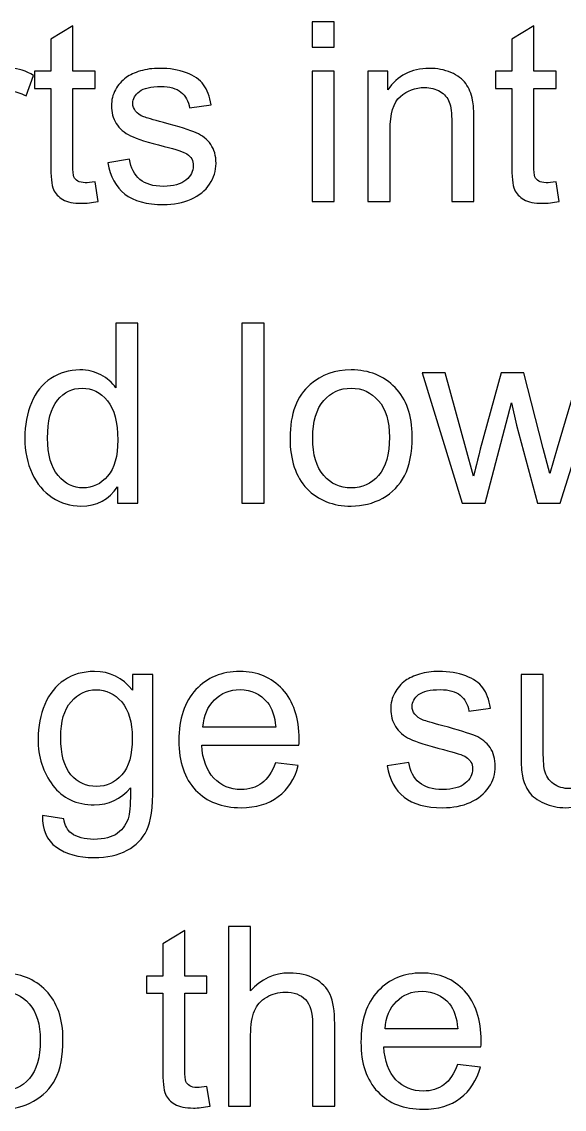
# Model space of a CAD drawing. Header units: centimetres. Extents: x -233 to -82, y 123 to 153.
# Drawn here: x -166.412 to -165.65, y 144.899 to 146.425 of the extents above; entities that cross this region are included whole.
import ezdxf

# ---------------------------------------------------------------- set-up
doc = ezdxf.new("R2010")
doc.units = ezdxf.units.CM
doc.header["$MEASUREMENT"] = 0
doc.layers.add('layer 1', color=7, linetype='Continuous')

msp = doc.modelspace()

# ---------------------------------------------------------------- linework, layer by layer
at = {"layer": 'layer 1'}
for points, knots in [([(-166.3089, 146.20031), (-166.3089, 146.20031), (-166.3045, 146.17291), (-166.3045, 146.17291), (-166.3045, 146.17291), (-166.3132, 146.17111), (-166.321, 146.17021), (-166.3279, 146.17021), (-166.3279, 146.17021), (-166.3392, 146.17021), (-166.3479, 146.17201), (-166.3541, 146.17561), (-166.3541, 146.17561), (-166.3603, 146.17911), (-166.3647, 146.18381), (-166.3672, 146.18961), (-166.3672, 146.18961), (-166.3697, 146.19541), (-166.371, 146.20761), (-166.371, 146.22621), (-166.371, 146.22621), (-166.371, 146.22621), (-166.371, 146.33141), (-166.371, 146.33141), (-166.371, 146.33141), (-166.371, 146.33141), (-166.3937, 146.33141), (-166.3937, 146.33141), (-166.3937, 146.33141), (-166.3937, 146.33141), (-166.3937, 146.35551), (-166.3937, 146.35551), (-166.3937, 146.35551), (-166.3937, 146.35551), (-166.371, 146.35551), (-166.371, 146.35551), (-166.371, 146.35551), (-166.371, 146.35551), (-166.371, 146.40081), (-166.371, 146.40081), (-166.371, 146.40081), (-166.371, 146.40081), (-166.3401, 146.41941), (-166.3401, 146.41941), (-166.3401, 146.41941), (-166.3401, 146.41941), (-166.3401, 146.35551), (-166.3401, 146.35551), (-166.3401, 146.35551), (-166.3401, 146.35551), (-166.3089, 146.35551), (-166.3089, 146.35551), (-166.3089, 146.35551), (-166.3089, 146.35551), (-166.3089, 146.33141), (-166.3089, 146.33141), (-166.3089, 146.33141), (-166.3089, 146.33141), (-166.3401, 146.33141), (-166.3401, 146.33141), (-166.3401, 146.33141), (-166.3401, 146.33141), (-166.3401, 146.22441), (-166.3401, 146.22441), (-166.3401, 146.22441), (-166.3401, 146.21561), (-166.3396, 146.20991), (-166.3385, 146.20741), (-166.3385, 146.20741), (-166.3374, 146.20491), (-166.3356, 146.20291), (-166.3331, 146.20141), (-166.3331, 146.20141), (-166.3306, 146.19991), (-166.3271, 146.19911), (-166.3226, 146.19911), (-166.3226, 146.19911), (-166.3191, 146.19911), (-166.3146, 146.19951), (-166.3089, 146.20031)], [0, 0, 0, 0, 0.047619, 0.047619, 0.047619, 0.047619, 0.0952381, 0.0952381, 0.0952381, 0.0952381, 0.1428571, 0.1428571, 0.1428571, 0.1428571, 0.1904762, 0.1904762, 0.1904762, 0.1904762, 0.2380952, 0.2380952, 0.2380952, 0.2380952, 0.2857143, 0.2857143, 0.2857143, 0.2857143, 0.3333333, 0.3333333, 0.3333333, 0.3333333, 0.3809524, 0.3809524, 0.3809524, 0.3809524, 0.4285714, 0.4285714, 0.4285714, 0.4285714, 0.4761905, 0.4761905, 0.4761905, 0.4761905, 0.5238095, 0.5238095, 0.5238095, 0.5238095, 0.5714286, 0.5714286, 0.5714286, 0.5714286, 0.6190476, 0.6190476, 0.6190476, 0.6190476, 0.6666667, 0.6666667, 0.6666667, 0.6666667, 0.7142857, 0.7142857, 0.7142857, 0.7142857, 0.7619048, 0.7619048, 0.7619048, 0.7619048, 0.8095238, 0.8095238, 0.8095238, 0.8095238, 0.8571429, 0.8571429, 0.8571429, 0.8571429, 0.9047619, 0.9047619, 0.9047619, 0.9047619, 1, 1, 1, 1]), ([(-166.0041, 146.38951), (-166.0041, 146.38951), (-166.0041, 146.42511), (-166.0041, 146.42511), (-166.0041, 146.42511), (-166.0041, 146.42511), (-165.9731, 146.42511), (-165.9731, 146.42511), (-165.9731, 146.42511), (-165.9731, 146.42511), (-165.9731, 146.38951), (-165.9731, 146.38951), (-165.9731, 146.38951), (-165.9731, 146.38951), (-166.0041, 146.38951), (-166.0041, 146.38951)], [0, 0, 0, 0, 0.2, 0.2, 0.2, 0.2, 0.4, 0.4, 0.4, 0.4, 0.6, 0.6, 0.6, 0.6, 1, 1, 1, 1]), ([(-165.6619, 146.20031), (-165.6619, 146.20031), (-165.6575, 146.17291), (-165.6575, 146.17291), (-165.6575, 146.17291), (-165.6662, 146.17111), (-165.674, 146.17021), (-165.6809, 146.17021), (-165.6809, 146.17021), (-165.6922, 146.17021), (-165.7009, 146.17201), (-165.7071, 146.17561), (-165.7071, 146.17561), (-165.7133, 146.17911), (-165.7177, 146.18381), (-165.7202, 146.18961), (-165.7202, 146.18961), (-165.7227, 146.19541), (-165.724, 146.20761), (-165.724, 146.22621), (-165.724, 146.22621), (-165.724, 146.22621), (-165.724, 146.33141), (-165.724, 146.33141), (-165.724, 146.33141), (-165.724, 146.33141), (-165.7467, 146.33141), (-165.7467, 146.33141), (-165.7467, 146.33141), (-165.7467, 146.33141), (-165.7467, 146.35551), (-165.7467, 146.35551), (-165.7467, 146.35551), (-165.7467, 146.35551), (-165.724, 146.35551), (-165.724, 146.35551), (-165.724, 146.35551), (-165.724, 146.35551), (-165.724, 146.40081), (-165.724, 146.40081), (-165.724, 146.40081), (-165.724, 146.40081), (-165.6931, 146.41941), (-165.6931, 146.41941), (-165.6931, 146.41941), (-165.6931, 146.41941), (-165.6931, 146.35551), (-165.6931, 146.35551), (-165.6931, 146.35551), (-165.6931, 146.35551), (-165.6619, 146.35551), (-165.6619, 146.35551), (-165.6619, 146.35551), (-165.6619, 146.35551), (-165.6619, 146.33141), (-165.6619, 146.33141), (-165.6619, 146.33141), (-165.6619, 146.33141), (-165.6931, 146.33141), (-165.6931, 146.33141), (-165.6931, 146.33141), (-165.6931, 146.33141), (-165.6931, 146.22441), (-165.6931, 146.22441), (-165.6931, 146.22441), (-165.6931, 146.21561), (-165.6926, 146.20991), (-165.6915, 146.20741), (-165.6915, 146.20741), (-165.6904, 146.20491), (-165.6886, 146.20291), (-165.6861, 146.20141), (-165.6861, 146.20141), (-165.6836, 146.19991), (-165.6801, 146.19911), (-165.6756, 146.19911), (-165.6756, 146.19911), (-165.6721, 146.19911), (-165.6676, 146.19951), (-165.6619, 146.20031)], [0, 0, 0, 0, 0.047619, 0.047619, 0.047619, 0.047619, 0.0952381, 0.0952381, 0.0952381, 0.0952381, 0.1428571, 0.1428571, 0.1428571, 0.1428571, 0.1904762, 0.1904762, 0.1904762, 0.1904762, 0.2380952, 0.2380952, 0.2380952, 0.2380952, 0.2857143, 0.2857143, 0.2857143, 0.2857143, 0.3333333, 0.3333333, 0.3333333, 0.3333333, 0.3809524, 0.3809524, 0.3809524, 0.3809524, 0.4285714, 0.4285714, 0.4285714, 0.4285714, 0.4761905, 0.4761905, 0.4761905, 0.4761905, 0.5238095, 0.5238095, 0.5238095, 0.5238095, 0.5714286, 0.5714286, 0.5714286, 0.5714286, 0.6190476, 0.6190476, 0.6190476, 0.6190476, 0.6666667, 0.6666667, 0.6666667, 0.6666667, 0.7142857, 0.7142857, 0.7142857, 0.7142857, 0.7619048, 0.7619048, 0.7619048, 0.7619048, 0.8095238, 0.8095238, 0.8095238, 0.8095238, 0.8571429, 0.8571429, 0.8571429, 0.8571429, 0.9047619, 0.9047619, 0.9047619, 0.9047619, 1, 1, 1, 1]), ([(-166.4945, 146.17261), (-166.4945, 146.17261), (-166.4945, 146.35551), (-166.4945, 146.35551), (-166.4945, 146.35551), (-166.4945, 146.35551), (-166.4666, 146.35551), (-166.4666, 146.35551), (-166.4666, 146.35551), (-166.4666, 146.35551), (-166.4666, 146.32781), (-166.4666, 146.32781), (-166.4666, 146.32781), (-166.4595, 146.34081), (-166.4529, 146.34941), (-166.4468, 146.35351), (-166.4468, 146.35351), (-166.4408, 146.35761), (-166.4342, 146.35971), (-166.427, 146.35971), (-166.427, 146.35971), (-166.4165, 146.35971), (-166.4059, 146.35641), (-166.3951, 146.34971), (-166.3951, 146.34971), (-166.3951, 146.34971), (-166.4058, 146.32091), (-166.4058, 146.32091), (-166.4058, 146.32091), (-166.4133, 146.32541), (-166.4209, 146.32761), (-166.4285, 146.32761), (-166.4285, 146.32761), (-166.4353, 146.32761), (-166.4414, 146.32561), (-166.4468, 146.32151), (-166.4468, 146.32151), (-166.4522, 146.31741), (-166.456, 146.31181), (-166.4583, 146.30451), (-166.4583, 146.30451), (-166.4618, 146.29351), (-166.4635, 146.28151), (-166.4635, 146.26841), (-166.4635, 146.26841), (-166.4635, 146.26841), (-166.4635, 146.17261), (-166.4635, 146.17261), (-166.4635, 146.17261), (-166.4635, 146.17261), (-166.4945, 146.17261), (-166.4945, 146.17261)], [0, 0, 0, 0, 0.0714286, 0.0714286, 0.0714286, 0.0714286, 0.1428571, 0.1428571, 0.1428571, 0.1428571, 0.2142857, 0.2142857, 0.2142857, 0.2142857, 0.2857143, 0.2857143, 0.2857143, 0.2857143, 0.3571429, 0.3571429, 0.3571429, 0.3571429, 0.4285714, 0.4285714, 0.4285714, 0.4285714, 0.5, 0.5, 0.5, 0.5, 0.5714286, 0.5714286, 0.5714286, 0.5714286, 0.6428571, 0.6428571, 0.6428571, 0.6428571, 0.7142857, 0.7142857, 0.7142857, 0.7142857, 0.7857143, 0.7857143, 0.7857143, 0.7857143, 0.8571429, 0.8571429, 0.8571429, 0.8571429, 1, 1, 1, 1]), ([(-166.291, 146.22721), (-166.291, 146.22721), (-166.2604, 146.23201), (-166.2604, 146.23201), (-166.2604, 146.23201), (-166.2587, 146.21971), (-166.2539, 146.21031), (-166.246, 146.20381), (-166.246, 146.20381), (-166.2381, 146.19731), (-166.2271, 146.19401), (-166.213, 146.19401), (-166.213, 146.19401), (-166.1988, 146.19401), (-166.1882, 146.19691), (-166.1813, 146.20271), (-166.1813, 146.20271), (-166.1744, 146.20851), (-166.171, 146.21531), (-166.171, 146.22311), (-166.171, 146.22311), (-166.171, 146.23011), (-166.174, 146.23561), (-166.1801, 146.23961), (-166.1801, 146.23961), (-166.1844, 146.24231), (-166.1949, 146.24581), (-166.2118, 146.25011), (-166.2118, 146.25011), (-166.2345, 146.25581), (-166.2503, 146.26081), (-166.2591, 146.26501), (-166.2591, 146.26501), (-166.2679, 146.26921), (-166.2746, 146.27501), (-166.2791, 146.28241), (-166.2791, 146.28241), (-166.2836, 146.28981), (-166.2859, 146.29801), (-166.2859, 146.30701), (-166.2859, 146.30701), (-166.2859, 146.31511), (-166.284, 146.32271), (-166.2803, 146.32961), (-166.2803, 146.32961), (-166.2766, 146.33651), (-166.2715, 146.34231), (-166.265, 146.34691), (-166.265, 146.34691), (-166.2602, 146.35051), (-166.2536, 146.35351), (-166.2453, 146.35601), (-166.2453, 146.35601), (-166.237, 146.35851), (-166.228, 146.35971), (-166.2185, 146.35971), (-166.2185, 146.35971), (-166.2042, 146.35971), (-166.1916, 146.35761), (-166.1807, 146.35351), (-166.1807, 146.35351), (-166.1698, 146.34941), (-166.1618, 146.34381), (-166.1566, 146.33671), (-166.1566, 146.33671), (-166.1515, 146.32961), (-166.1479, 146.32021), (-166.146, 146.30831), (-166.146, 146.30831), (-166.146, 146.30831), (-166.1763, 146.30421), (-166.1763, 146.30421), (-166.1763, 146.30421), (-166.1777, 146.31361), (-166.1817, 146.32101), (-166.1883, 146.32631), (-166.1883, 146.32631), (-166.1949, 146.33161), (-166.2042, 146.33421), (-166.2163, 146.33421), (-166.2163, 146.33421), (-166.2305, 146.33421), (-166.2406, 146.33191), (-166.2467, 146.32721), (-166.2467, 146.32721), (-166.2528, 146.32251), (-166.2559, 146.31691), (-166.2559, 146.31061), (-166.2559, 146.31061), (-166.2559, 146.30651), (-166.2546, 146.30291), (-166.2521, 146.29971), (-166.2521, 146.29971), (-166.2496, 146.29641), (-166.2456, 146.29361), (-166.2402, 146.29151), (-166.2402, 146.29151), (-166.2371, 146.29031), (-166.228, 146.28761), (-166.2128, 146.28351), (-166.2128, 146.28351), (-166.1909, 146.27761), (-166.1756, 146.27291), (-166.1669, 146.26921), (-166.1669, 146.26921), (-166.1582, 146.26551), (-166.1514, 146.26001), (-166.1465, 146.25291), (-166.1465, 146.25291), (-166.1416, 146.24581), (-166.1391, 146.23691), (-166.1391, 146.22631), (-166.1391, 146.22631), (-166.1391, 146.21601), (-166.1421, 146.20631), (-166.1481, 146.19721), (-166.1481, 146.19721), (-166.1542, 146.18811), (-166.1629, 146.18101), (-166.1742, 146.17601), (-166.1742, 146.17601), (-166.1856, 146.17101), (-166.1985, 146.16851), (-166.2128, 146.16851), (-166.2128, 146.16851), (-166.2366, 146.16851), (-166.2547, 146.17341), (-166.2672, 146.18331), (-166.2672, 146.18331), (-166.2797, 146.19321), (-166.2876, 146.20781), (-166.291, 146.22721)], [0, 0, 0, 0, 0.0294118, 0.0294118, 0.0294118, 0.0294118, 0.0588235, 0.0588235, 0.0588235, 0.0588235, 0.0882353, 0.0882353, 0.0882353, 0.0882353, 0.1176471, 0.1176471, 0.1176471, 0.1176471, 0.1470588, 0.1470588, 0.1470588, 0.1470588, 0.1764706, 0.1764706, 0.1764706, 0.1764706, 0.2058824, 0.2058824, 0.2058824, 0.2058824, 0.2352941, 0.2352941, 0.2352941, 0.2352941, 0.2647059, 0.2647059, 0.2647059, 0.2647059, 0.2941176, 0.2941176, 0.2941176, 0.2941176, 0.3235294, 0.3235294, 0.3235294, 0.3235294, 0.3529412, 0.3529412, 0.3529412, 0.3529412, 0.3823529, 0.3823529, 0.3823529, 0.3823529, 0.4117647, 0.4117647, 0.4117647, 0.4117647, 0.4411765, 0.4411765, 0.4411765, 0.4411765, 0.4705882, 0.4705882, 0.4705882, 0.4705882, 0.5, 0.5, 0.5, 0.5, 0.5294118, 0.5294118, 0.5294118, 0.5294118, 0.5588235, 0.5588235, 0.5588235, 0.5588235, 0.5882353, 0.5882353, 0.5882353, 0.5882353, 0.6176471, 0.6176471, 0.6176471, 0.6176471, 0.6470588, 0.6470588, 0.6470588, 0.6470588, 0.6764706, 0.6764706, 0.6764706, 0.6764706, 0.7058824, 0.7058824, 0.7058824, 0.7058824, 0.7352941, 0.7352941, 0.7352941, 0.7352941, 0.7647059, 0.7647059, 0.7647059, 0.7647059, 0.7941176, 0.7941176, 0.7941176, 0.7941176, 0.8235294, 0.8235294, 0.8235294, 0.8235294, 0.8529412, 0.8529412, 0.8529412, 0.8529412, 0.8823529, 0.8823529, 0.8823529, 0.8823529, 0.9117647, 0.9117647, 0.9117647, 0.9117647, 0.9411765, 0.9411765, 0.9411765, 0.9411765, 1, 1, 1, 1]), ([(-166.0041, 146.17261), (-166.0041, 146.17261), (-166.0041, 146.35551), (-166.0041, 146.35551), (-166.0041, 146.35551), (-166.0041, 146.35551), (-165.9731, 146.35551), (-165.9731, 146.35551), (-165.9731, 146.35551), (-165.9731, 146.35551), (-165.9731, 146.17261), (-165.9731, 146.17261), (-165.9731, 146.17261), (-165.9731, 146.17261), (-166.0041, 146.17261), (-166.0041, 146.17261)], [0, 0, 0, 0, 0.2, 0.2, 0.2, 0.2, 0.4, 0.4, 0.4, 0.4, 0.6, 0.6, 0.6, 0.6, 1, 1, 1, 1]), ([(-165.9258, 146.17261), (-165.9258, 146.17261), (-165.9258, 146.35551), (-165.9258, 146.35551), (-165.9258, 146.35551), (-165.9258, 146.35551), (-165.8979, 146.35551), (-165.8979, 146.35551), (-165.8979, 146.35551), (-165.8979, 146.35551), (-165.8979, 146.32951), (-165.8979, 146.32951), (-165.8979, 146.32951), (-165.8845, 146.34961), (-165.8651, 146.35971), (-165.8397, 146.35971), (-165.8397, 146.35971), (-165.8287, 146.35971), (-165.8186, 146.35771), (-165.8093, 146.35381), (-165.8093, 146.35381), (-165.8, 146.34981), (-165.7931, 146.34461), (-165.7885, 146.33821), (-165.7885, 146.33821), (-165.784, 146.33171), (-165.7808, 146.32411), (-165.7789, 146.31521), (-165.7789, 146.31521), (-165.7778, 146.30951), (-165.7772, 146.29941), (-165.7772, 146.28511), (-165.7772, 146.28511), (-165.7772, 146.28511), (-165.7772, 146.17261), (-165.7772, 146.17261), (-165.7772, 146.17261), (-165.7772, 146.17261), (-165.8082, 146.17261), (-165.8082, 146.17261), (-165.8082, 146.17261), (-165.8082, 146.17261), (-165.8082, 146.28391), (-165.8082, 146.28391), (-165.8082, 146.28391), (-165.8082, 146.29651), (-165.8094, 146.30591), (-165.8118, 146.31221), (-165.8118, 146.31221), (-165.8142, 146.31851), (-165.8185, 146.32351), (-165.8246, 146.32721), (-165.8246, 146.32721), (-165.8308, 146.33091), (-165.838, 146.33281), (-165.8463, 146.33281), (-165.8463, 146.33281), (-165.8595, 146.33281), (-165.8709, 146.32861), (-165.8804, 146.32021), (-165.8804, 146.32021), (-165.89, 146.31181), (-165.8948, 146.29591), (-165.8948, 146.27251), (-165.8948, 146.27251), (-165.8948, 146.27251), (-165.8948, 146.17261), (-165.8948, 146.17261), (-165.8948, 146.17261), (-165.8948, 146.17261), (-165.9258, 146.17261), (-165.9258, 146.17261)], [0, 0, 0, 0, 0.0526316, 0.0526316, 0.0526316, 0.0526316, 0.1052632, 0.1052632, 0.1052632, 0.1052632, 0.1578947, 0.1578947, 0.1578947, 0.1578947, 0.2105263, 0.2105263, 0.2105263, 0.2105263, 0.2631579, 0.2631579, 0.2631579, 0.2631579, 0.3157895, 0.3157895, 0.3157895, 0.3157895, 0.3684211, 0.3684211, 0.3684211, 0.3684211, 0.4210526, 0.4210526, 0.4210526, 0.4210526, 0.4736842, 0.4736842, 0.4736842, 0.4736842, 0.5263158, 0.5263158, 0.5263158, 0.5263158, 0.5789474, 0.5789474, 0.5789474, 0.5789474, 0.6315789, 0.6315789, 0.6315789, 0.6315789, 0.6842105, 0.6842105, 0.6842105, 0.6842105, 0.7368421, 0.7368421, 0.7368421, 0.7368421, 0.7894737, 0.7894737, 0.7894737, 0.7894737, 0.8421053, 0.8421053, 0.8421053, 0.8421053, 0.8947368, 0.8947368, 0.8947368, 0.8947368, 1, 1, 1, 1]), ([(-166.2776, 145.74928), (-166.2776, 145.74928), (-166.2776, 145.77238), (-166.2776, 145.77238), (-166.2776, 145.77238), (-166.2892, 145.75428), (-166.3062, 145.74518), (-166.3287, 145.74518), (-166.3287, 145.74518), (-166.3433, 145.74518), (-166.3567, 145.74918), (-166.3689, 145.75728), (-166.3689, 145.75728), (-166.3812, 145.76528), (-166.3906, 145.77648), (-166.3973, 145.79088), (-166.3973, 145.79088), (-166.404, 145.80528), (-166.4074, 145.82188), (-166.4074, 145.84058), (-166.4074, 145.84058), (-166.4074, 145.85888), (-166.4044, 145.87538), (-166.3983, 145.89028), (-166.3983, 145.89028), (-166.3922, 145.90518), (-166.3831, 145.91658), (-166.3709, 145.92448), (-166.3709, 145.92448), (-166.3588, 145.93238), (-166.3452, 145.93638), (-166.3301, 145.93638), (-166.3301, 145.93638), (-166.3191, 145.93638), (-166.3093, 145.93408), (-166.3006, 145.92938), (-166.3006, 145.92938), (-166.292, 145.92468), (-166.285, 145.91868), (-166.2796, 145.91118), (-166.2796, 145.91118), (-166.2796, 145.91118), (-166.2796, 146.00178), (-166.2796, 146.00178), (-166.2796, 146.00178), (-166.2796, 146.00178), (-166.2488, 146.00178), (-166.2488, 146.00178), (-166.2488, 146.00178), (-166.2488, 146.00178), (-166.2488, 145.74928), (-166.2488, 145.74928), (-166.2488, 145.74928), (-166.2488, 145.74928), (-166.2776, 145.74928), (-166.2776, 145.74928)], [0, 0, 0, 0, 0.0666667, 0.0666667, 0.0666667, 0.0666667, 0.1333333, 0.1333333, 0.1333333, 0.1333333, 0.2, 0.2, 0.2, 0.2, 0.2666667, 0.2666667, 0.2666667, 0.2666667, 0.3333333, 0.3333333, 0.3333333, 0.3333333, 0.4, 0.4, 0.4, 0.4, 0.4666667, 0.4666667, 0.4666667, 0.4666667, 0.5333333, 0.5333333, 0.5333333, 0.5333333, 0.6, 0.6, 0.6, 0.6, 0.6666667, 0.6666667, 0.6666667, 0.6666667, 0.7333333, 0.7333333, 0.7333333, 0.7333333, 0.8, 0.8, 0.8, 0.8, 0.8666667, 0.8666667, 0.8666667, 0.8666667, 1, 1, 1, 1]), ([(-166.1027, 145.74928), (-166.1027, 145.74928), (-166.1027, 146.00178), (-166.1027, 146.00178), (-166.1027, 146.00178), (-166.1027, 146.00178), (-166.0717, 146.00178), (-166.0717, 146.00178), (-166.0717, 146.00178), (-166.0717, 146.00178), (-166.0717, 145.74928), (-166.0717, 145.74928), (-166.0717, 145.74928), (-166.0717, 145.74928), (-166.1027, 145.74928), (-166.1027, 145.74928)], [0, 0, 0, 0, 0.2, 0.2, 0.2, 0.2, 0.4, 0.4, 0.4, 0.4, 0.6, 0.6, 0.6, 0.6, 1, 1, 1, 1]), ([(-166.0352, 145.84078), (-166.0352, 145.87468), (-166.0258, 145.89968), (-166.0069, 145.91598), (-166.0069, 145.91598), (-165.9912, 145.92958), (-165.972, 145.93638), (-165.9494, 145.93638), (-165.9494, 145.93638), (-165.9243, 145.93638), (-165.9037, 145.92818), (-165.8877, 145.91168), (-165.8877, 145.91168), (-165.8718, 145.89518), (-165.8638, 145.87238), (-165.8638, 145.84338), (-165.8638, 145.84338), (-165.8638, 145.81978), (-165.8673, 145.80128), (-165.8744, 145.78778), (-165.8744, 145.78778), (-165.8815, 145.77428), (-165.8917, 145.76388), (-165.9052, 145.75638), (-165.9052, 145.75638), (-165.9187, 145.74888), (-165.9335, 145.74518), (-165.9494, 145.74518), (-165.9494, 145.74518), (-165.975, 145.74518), (-165.9957, 145.75338), (-166.0115, 145.76978), (-166.0115, 145.76978), (-166.0273, 145.78618), (-166.0352, 145.80988), (-166.0352, 145.84078)], [0, 0, 0, 0, 0.1, 0.1, 0.1, 0.1, 0.2, 0.2, 0.2, 0.2, 0.3, 0.3, 0.3, 0.3, 0.4, 0.4, 0.4, 0.4, 0.5, 0.5, 0.5, 0.5, 0.6, 0.6, 0.6, 0.6, 0.7, 0.7, 0.7, 0.7, 0.8, 0.8, 0.8, 0.8, 1, 1, 1, 1]), ([(-165.7937, 145.74928), (-165.7937, 145.74928), (-165.8497, 145.93218), (-165.8497, 145.93218), (-165.8497, 145.93218), (-165.8497, 145.93218), (-165.8176, 145.93218), (-165.8176, 145.93218), (-165.8176, 145.93218), (-165.8176, 145.93218), (-165.7885, 145.82658), (-165.7885, 145.82658), (-165.7885, 145.82658), (-165.7885, 145.82658), (-165.7777, 145.78738), (-165.7777, 145.78738), (-165.7777, 145.78738), (-165.7772, 145.78928), (-165.7741, 145.80188), (-165.7682, 145.82508), (-165.7682, 145.82508), (-165.7682, 145.82508), (-165.7391, 145.93218), (-165.7391, 145.93218), (-165.7391, 145.93218), (-165.7391, 145.93218), (-165.7072, 145.93218), (-165.7072, 145.93218), (-165.7072, 145.93218), (-165.7072, 145.93218), (-165.6798, 145.82608), (-165.6798, 145.82608), (-165.6798, 145.82608), (-165.6798, 145.82608), (-165.6707, 145.79118), (-165.6707, 145.79118), (-165.6707, 145.79118), (-165.6707, 145.79118), (-165.6602, 145.82648), (-165.6602, 145.82648), (-165.6602, 145.82648), (-165.6602, 145.82648), (-165.6288, 145.93218), (-165.6288, 145.93218), (-165.6288, 145.93218), (-165.6288, 145.93218), (-165.5987, 145.93218), (-165.5987, 145.93218), (-165.5987, 145.93218), (-165.5987, 145.93218), (-165.6559, 145.74928), (-165.6559, 145.74928), (-165.6559, 145.74928), (-165.6559, 145.74928), (-165.6881, 145.74928), (-165.6881, 145.74928), (-165.6881, 145.74928), (-165.6881, 145.74928), (-165.7172, 145.85888), (-165.7172, 145.85888), (-165.7172, 145.85888), (-165.7172, 145.85888), (-165.7243, 145.88998), (-165.7243, 145.88998), (-165.7243, 145.88998), (-165.7243, 145.88998), (-165.7613, 145.74928), (-165.7613, 145.74928), (-165.7613, 145.74928), (-165.7613, 145.74928), (-165.7937, 145.74928), (-165.7937, 145.74928)], [0, 0, 0, 0, 0.0526316, 0.0526316, 0.0526316, 0.0526316, 0.1052632, 0.1052632, 0.1052632, 0.1052632, 0.1578947, 0.1578947, 0.1578947, 0.1578947, 0.2105263, 0.2105263, 0.2105263, 0.2105263, 0.2631579, 0.2631579, 0.2631579, 0.2631579, 0.3157895, 0.3157895, 0.3157895, 0.3157895, 0.3684211, 0.3684211, 0.3684211, 0.3684211, 0.4210526, 0.4210526, 0.4210526, 0.4210526, 0.4736842, 0.4736842, 0.4736842, 0.4736842, 0.5263158, 0.5263158, 0.5263158, 0.5263158, 0.5789474, 0.5789474, 0.5789474, 0.5789474, 0.6315789, 0.6315789, 0.6315789, 0.6315789, 0.6842105, 0.6842105, 0.6842105, 0.6842105, 0.7368421, 0.7368421, 0.7368421, 0.7368421, 0.7894737, 0.7894737, 0.7894737, 0.7894737, 0.8421053, 0.8421053, 0.8421053, 0.8421053, 0.8947368, 0.8947368, 0.8947368, 0.8947368, 1, 1, 1, 1]), ([(-166.3756, 145.84058), (-166.3756, 145.81718), (-166.3706, 145.79968), (-166.3607, 145.78808), (-166.3607, 145.78808), (-166.3508, 145.77648), (-166.3392, 145.77068), (-166.3258, 145.77068), (-166.3258, 145.77068), (-166.3123, 145.77068), (-166.3007, 145.77618), (-166.2912, 145.78728), (-166.2912, 145.78728), (-166.2817, 145.79838), (-166.277, 145.81528), (-166.277, 145.83798), (-166.277, 145.83798), (-166.277, 145.86308), (-166.2818, 145.88148), (-166.2915, 145.89318), (-166.2915, 145.89318), (-166.3012, 145.90488), (-166.3131, 145.91068), (-166.3272, 145.91068), (-166.3272, 145.91068), (-166.3409, 145.91068), (-166.3524, 145.90508), (-166.3617, 145.89378), (-166.3617, 145.89378), (-166.371, 145.88248), (-166.3756, 145.86478), (-166.3756, 145.84058)], [0, 0, 0, 0, 0.1111111, 0.1111111, 0.1111111, 0.1111111, 0.2222222, 0.2222222, 0.2222222, 0.2222222, 0.3333333, 0.3333333, 0.3333333, 0.3333333, 0.4444444, 0.4444444, 0.4444444, 0.4444444, 0.5555556, 0.5555556, 0.5555556, 0.5555556, 0.6666667, 0.6666667, 0.6666667, 0.6666667, 0.7777778, 0.7777778, 0.7777778, 0.7777778, 1, 1, 1, 1]), ([(-166.0033, 145.84078), (-166.0033, 145.81728), (-165.9982, 145.79978), (-165.988, 145.78818), (-165.988, 145.78818), (-165.9778, 145.77648), (-165.9649, 145.77068), (-165.9494, 145.77068), (-165.9494, 145.77068), (-165.934, 145.77068), (-165.9212, 145.77658), (-165.911, 145.78828), (-165.911, 145.78828), (-165.9008, 145.79998), (-165.8957, 145.81778), (-165.8957, 145.84178), (-165.8957, 145.84178), (-165.8957, 145.86438), (-165.9008, 145.88148), (-165.9111, 145.89318), (-165.9111, 145.89318), (-165.9214, 145.90488), (-165.9341, 145.91068), (-165.9494, 145.91068), (-165.9494, 145.91068), (-165.9649, 145.91068), (-165.9778, 145.90488), (-165.988, 145.89328), (-165.988, 145.89328), (-165.9982, 145.88168), (-166.0033, 145.86418), (-166.0033, 145.84078)], [0, 0, 0, 0, 0.1111111, 0.1111111, 0.1111111, 0.1111111, 0.2222222, 0.2222222, 0.2222222, 0.2222222, 0.3333333, 0.3333333, 0.3333333, 0.3333333, 0.4444444, 0.4444444, 0.4444444, 0.4444444, 0.5555556, 0.5555556, 0.5555556, 0.5555556, 0.6666667, 0.6666667, 0.6666667, 0.6666667, 0.7777778, 0.7777778, 0.7777778, 0.7777778, 1, 1, 1, 1]), ([(-166.3827, 145.31075), (-166.3827, 145.31075), (-166.3526, 145.30635), (-166.3526, 145.30635), (-166.3526, 145.30635), (-166.3513, 145.29705), (-166.3478, 145.29025), (-166.3421, 145.28595), (-166.3421, 145.28595), (-166.3344, 145.28025), (-166.3239, 145.27735), (-166.3106, 145.27735), (-166.3106, 145.27735), (-166.2962, 145.27735), (-166.2851, 145.28025), (-166.2773, 145.28595), (-166.2773, 145.28595), (-166.2695, 145.29165), (-166.2642, 145.29975), (-166.2615, 145.31015), (-166.2615, 145.31015), (-166.2599, 145.31645), (-166.2591, 145.32965), (-166.2592, 145.34985), (-166.2592, 145.34985), (-166.2727, 145.33395), (-166.2896, 145.32595), (-166.3099, 145.32595), (-166.3099, 145.32595), (-166.335, 145.32595), (-166.3545, 145.33505), (-166.3682, 145.35315), (-166.3682, 145.35315), (-166.382, 145.37125), (-166.3889, 145.39305), (-166.3889, 145.41845), (-166.3889, 145.41845), (-166.3889, 145.43595), (-166.3857, 145.45205), (-166.3794, 145.46685), (-166.3794, 145.46685), (-166.3731, 145.48155), (-166.364, 145.49295), (-166.352, 145.50105), (-166.352, 145.50105), (-166.34, 145.50905), (-166.3259, 145.51305), (-166.3097, 145.51305), (-166.3097, 145.51305), (-166.2881, 145.51305), (-166.2703, 145.50435), (-166.2563, 145.48685), (-166.2563, 145.48685), (-166.2563, 145.48685), (-166.2563, 145.50885), (-166.2563, 145.50885), (-166.2563, 145.50885), (-166.2563, 145.50885), (-166.2277, 145.50885), (-166.2277, 145.50885), (-166.2277, 145.50885), (-166.2277, 145.50885), (-166.2277, 145.35075), (-166.2277, 145.35075), (-166.2277, 145.35075), (-166.2277, 145.32225), (-166.2306, 145.30205), (-166.2364, 145.29015), (-166.2364, 145.29015), (-166.2422, 145.27825), (-166.2514, 145.26895), (-166.2639, 145.26205), (-166.2639, 145.26205), (-166.2765, 145.25515), (-166.292, 145.25175), (-166.3104, 145.25175), (-166.3104, 145.25175), (-166.3322, 145.25175), (-166.3498, 145.25665), (-166.3632, 145.26645), (-166.3632, 145.26645), (-166.3767, 145.27625), (-166.3832, 145.29105), (-166.3827, 145.31075)], [0, 0, 0, 0, 0.0454545, 0.0454545, 0.0454545, 0.0454545, 0.0909091, 0.0909091, 0.0909091, 0.0909091, 0.1363636, 0.1363636, 0.1363636, 0.1363636, 0.1818182, 0.1818182, 0.1818182, 0.1818182, 0.2272727, 0.2272727, 0.2272727, 0.2272727, 0.2727273, 0.2727273, 0.2727273, 0.2727273, 0.3181818, 0.3181818, 0.3181818, 0.3181818, 0.3636364, 0.3636364, 0.3636364, 0.3636364, 0.4090909, 0.4090909, 0.4090909, 0.4090909, 0.4545455, 0.4545455, 0.4545455, 0.4545455, 0.5, 0.5, 0.5, 0.5, 0.5454545, 0.5454545, 0.5454545, 0.5454545, 0.5909091, 0.5909091, 0.5909091, 0.5909091, 0.6363636, 0.6363636, 0.6363636, 0.6363636, 0.6818182, 0.6818182, 0.6818182, 0.6818182, 0.7272727, 0.7272727, 0.7272727, 0.7272727, 0.7727273, 0.7727273, 0.7727273, 0.7727273, 0.8181818, 0.8181818, 0.8181818, 0.8181818, 0.8636364, 0.8636364, 0.8636364, 0.8636364, 0.9090909, 0.9090909, 0.9090909, 0.9090909, 1, 1, 1, 1]), ([(-166.0556, 145.38485), (-166.0556, 145.38485), (-166.0236, 145.38085), (-166.0236, 145.38085), (-166.0236, 145.38085), (-166.0287, 145.36215), (-166.038, 145.34765), (-166.0517, 145.33735), (-166.0517, 145.33735), (-166.0654, 145.32705), (-166.0828, 145.32185), (-166.104, 145.32185), (-166.104, 145.32185), (-166.1308, 145.32185), (-166.152, 145.33005), (-166.1677, 145.34655), (-166.1677, 145.34655), (-166.1834, 145.36305), (-166.1912, 145.38615), (-166.1912, 145.41585), (-166.1912, 145.41585), (-166.1912, 145.44665), (-166.1833, 145.47055), (-166.1674, 145.48755), (-166.1674, 145.48755), (-166.1515, 145.50455), (-166.131, 145.51305), (-166.1057, 145.51305), (-166.1057, 145.51305), (-166.0813, 145.51305), (-166.0613, 145.50475), (-166.0458, 145.48805), (-166.0458, 145.48805), (-166.0303, 145.47135), (-166.0225, 145.44795), (-166.0225, 145.41775), (-166.0225, 145.41775), (-166.0225, 145.41595), (-166.0226, 145.41315), (-166.0227, 145.40945), (-166.0227, 145.40945), (-166.0227, 145.40945), (-166.1591, 145.40945), (-166.1591, 145.40945), (-166.1591, 145.40945), (-166.158, 145.38935), (-166.1523, 145.37405), (-166.1421, 145.36335), (-166.1421, 145.36335), (-166.1319, 145.35265), (-166.1191, 145.34735), (-166.1038, 145.34735), (-166.1038, 145.34735), (-166.0925, 145.34735), (-166.0828, 145.35035), (-166.0747, 145.35635), (-166.0747, 145.35635), (-166.0667, 145.36225), (-166.0603, 145.37175), (-166.0556, 145.38485)], [0, 0, 0, 0, 0.0625, 0.0625, 0.0625, 0.0625, 0.125, 0.125, 0.125, 0.125, 0.1875, 0.1875, 0.1875, 0.1875, 0.25, 0.25, 0.25, 0.25, 0.3125, 0.3125, 0.3125, 0.3125, 0.375, 0.375, 0.375, 0.375, 0.4375, 0.4375, 0.4375, 0.4375, 0.5, 0.5, 0.5, 0.5, 0.5625, 0.5625, 0.5625, 0.5625, 0.625, 0.625, 0.625, 0.625, 0.6875, 0.6875, 0.6875, 0.6875, 0.75, 0.75, 0.75, 0.75, 0.8125, 0.8125, 0.8125, 0.8125, 0.875, 0.875, 0.875, 0.875, 1, 1, 1, 1]), ([(-165.899, 145.38055), (-165.899, 145.38055), (-165.8684, 145.38535), (-165.8684, 145.38535), (-165.8684, 145.38535), (-165.8667, 145.37305), (-165.8619, 145.36365), (-165.854, 145.35715), (-165.854, 145.35715), (-165.8461, 145.35065), (-165.8351, 145.34735), (-165.821, 145.34735), (-165.821, 145.34735), (-165.8068, 145.34735), (-165.7962, 145.35025), (-165.7893, 145.35605), (-165.7893, 145.35605), (-165.7824, 145.36185), (-165.779, 145.36865), (-165.779, 145.37645), (-165.779, 145.37645), (-165.779, 145.38345), (-165.782, 145.38895), (-165.7881, 145.39295), (-165.7881, 145.39295), (-165.7924, 145.39565), (-165.8029, 145.39915), (-165.8198, 145.40345), (-165.8198, 145.40345), (-165.8425, 145.40915), (-165.8583, 145.41415), (-165.8671, 145.41835), (-165.8671, 145.41835), (-165.8759, 145.42255), (-165.8826, 145.42835), (-165.8871, 145.43575), (-165.8871, 145.43575), (-165.8916, 145.44315), (-165.8939, 145.45135), (-165.8939, 145.46035), (-165.8939, 145.46035), (-165.8939, 145.46845), (-165.892, 145.47605), (-165.8883, 145.48295), (-165.8883, 145.48295), (-165.8846, 145.48985), (-165.8795, 145.49565), (-165.873, 145.50025), (-165.873, 145.50025), (-165.8682, 145.50385), (-165.8616, 145.50685), (-165.8533, 145.50935), (-165.8533, 145.50935), (-165.845, 145.51185), (-165.836, 145.51305), (-165.8265, 145.51305), (-165.8265, 145.51305), (-165.8122, 145.51305), (-165.7996, 145.51095), (-165.7887, 145.50685), (-165.7887, 145.50685), (-165.7778, 145.50275), (-165.7698, 145.49715), (-165.7646, 145.49005), (-165.7646, 145.49005), (-165.7595, 145.48295), (-165.7559, 145.47355), (-165.754, 145.46165), (-165.754, 145.46165), (-165.754, 145.46165), (-165.7843, 145.45755), (-165.7843, 145.45755), (-165.7843, 145.45755), (-165.7857, 145.46695), (-165.7897, 145.47435), (-165.7963, 145.47965), (-165.7963, 145.47965), (-165.8029, 145.48495), (-165.8122, 145.48755), (-165.8243, 145.48755), (-165.8243, 145.48755), (-165.8385, 145.48755), (-165.8486, 145.48525), (-165.8547, 145.48055), (-165.8547, 145.48055), (-165.8608, 145.47585), (-165.8639, 145.47025), (-165.8639, 145.46395), (-165.8639, 145.46395), (-165.8639, 145.45985), (-165.8626, 145.45625), (-165.8601, 145.45305), (-165.8601, 145.45305), (-165.8576, 145.44975), (-165.8536, 145.44695), (-165.8482, 145.44485), (-165.8482, 145.44485), (-165.8451, 145.44365), (-165.836, 145.44095), (-165.8208, 145.43685), (-165.8208, 145.43685), (-165.7989, 145.43095), (-165.7836, 145.42625), (-165.7749, 145.42255), (-165.7749, 145.42255), (-165.7662, 145.41885), (-165.7594, 145.41335), (-165.7545, 145.40625), (-165.7545, 145.40625), (-165.7496, 145.39915), (-165.7471, 145.39025), (-165.7471, 145.37965), (-165.7471, 145.37965), (-165.7471, 145.36935), (-165.7501, 145.35965), (-165.7561, 145.35055), (-165.7561, 145.35055), (-165.7622, 145.34145), (-165.7709, 145.33435), (-165.7822, 145.32935), (-165.7822, 145.32935), (-165.7936, 145.32435), (-165.8065, 145.32185), (-165.8208, 145.32185), (-165.8208, 145.32185), (-165.8446, 145.32185), (-165.8627, 145.32675), (-165.8752, 145.33665), (-165.8752, 145.33665), (-165.8877, 145.34655), (-165.8956, 145.36115), (-165.899, 145.38055)], [0, 0, 0, 0, 0.0294118, 0.0294118, 0.0294118, 0.0294118, 0.0588235, 0.0588235, 0.0588235, 0.0588235, 0.0882353, 0.0882353, 0.0882353, 0.0882353, 0.1176471, 0.1176471, 0.1176471, 0.1176471, 0.1470588, 0.1470588, 0.1470588, 0.1470588, 0.1764706, 0.1764706, 0.1764706, 0.1764706, 0.2058824, 0.2058824, 0.2058824, 0.2058824, 0.2352941, 0.2352941, 0.2352941, 0.2352941, 0.2647059, 0.2647059, 0.2647059, 0.2647059, 0.2941176, 0.2941176, 0.2941176, 0.2941176, 0.3235294, 0.3235294, 0.3235294, 0.3235294, 0.3529412, 0.3529412, 0.3529412, 0.3529412, 0.3823529, 0.3823529, 0.3823529, 0.3823529, 0.4117647, 0.4117647, 0.4117647, 0.4117647, 0.4411765, 0.4411765, 0.4411765, 0.4411765, 0.4705882, 0.4705882, 0.4705882, 0.4705882, 0.5, 0.5, 0.5, 0.5, 0.5294118, 0.5294118, 0.5294118, 0.5294118, 0.5588235, 0.5588235, 0.5588235, 0.5588235, 0.5882353, 0.5882353, 0.5882353, 0.5882353, 0.6176471, 0.6176471, 0.6176471, 0.6176471, 0.6470588, 0.6470588, 0.6470588, 0.6470588, 0.6764706, 0.6764706, 0.6764706, 0.6764706, 0.7058824, 0.7058824, 0.7058824, 0.7058824, 0.7352941, 0.7352941, 0.7352941, 0.7352941, 0.7647059, 0.7647059, 0.7647059, 0.7647059, 0.7941176, 0.7941176, 0.7941176, 0.7941176, 0.8235294, 0.8235294, 0.8235294, 0.8235294, 0.8529412, 0.8529412, 0.8529412, 0.8529412, 0.8823529, 0.8823529, 0.8823529, 0.8823529, 0.9117647, 0.9117647, 0.9117647, 0.9117647, 0.9411765, 0.9411765, 0.9411765, 0.9411765, 1, 1, 1, 1]), ([(-165.5904, 145.32595), (-165.5904, 145.32595), (-165.5904, 145.35285), (-165.5904, 145.35285), (-165.5904, 145.35285), (-165.6046, 145.33215), (-165.6239, 145.32185), (-165.6484, 145.32185), (-165.6484, 145.32185), (-165.6592, 145.32185), (-165.6693, 145.32395), (-165.6786, 145.32805), (-165.6786, 145.32805), (-165.688, 145.33215), (-165.695, 145.33735), (-165.6995, 145.34365), (-165.6995, 145.34365), (-165.704, 145.34985), (-165.7072, 145.35755), (-165.709, 145.36665), (-165.709, 145.36665), (-165.7103, 145.37275), (-165.7109, 145.38235), (-165.7109, 145.39555), (-165.7109, 145.39555), (-165.7109, 145.39555), (-165.7109, 145.50885), (-165.7109, 145.50885), (-165.7109, 145.50885), (-165.7109, 145.50885), (-165.6799, 145.50885), (-165.6799, 145.50885), (-165.6799, 145.50885), (-165.6799, 145.50885), (-165.6799, 145.40745), (-165.6799, 145.40745), (-165.6799, 145.40745), (-165.6799, 145.39125), (-165.6793, 145.38035), (-165.678, 145.37465), (-165.678, 145.37465), (-165.6761, 145.36655), (-165.6719, 145.36015), (-165.6656, 145.35555), (-165.6656, 145.35555), (-165.6593, 145.35085), (-165.6515, 145.34855), (-165.6422, 145.34855), (-165.6422, 145.34855), (-165.6329, 145.34855), (-165.6242, 145.35095), (-165.616, 145.35575), (-165.616, 145.35575), (-165.6079, 145.36045), (-165.6021, 145.36695), (-165.5987, 145.37515), (-165.5987, 145.37515), (-165.5953, 145.38335), (-165.5936, 145.39525), (-165.5936, 145.41085), (-165.5936, 145.41085), (-165.5936, 145.41085), (-165.5936, 145.50885), (-165.5936, 145.50885), (-165.5936, 145.50885), (-165.5936, 145.50885), (-165.5626, 145.50885), (-165.5626, 145.50885), (-165.5626, 145.50885), (-165.5626, 145.50885), (-165.5626, 145.32595), (-165.5626, 145.32595), (-165.5626, 145.32595), (-165.5626, 145.32595), (-165.5904, 145.32595), (-165.5904, 145.32595)], [0, 0, 0, 0, 0.05, 0.05, 0.05, 0.05, 0.1, 0.1, 0.1, 0.1, 0.15, 0.15, 0.15, 0.15, 0.2, 0.2, 0.2, 0.2, 0.25, 0.25, 0.25, 0.25, 0.3, 0.3, 0.3, 0.3, 0.35, 0.35, 0.35, 0.35, 0.4, 0.4, 0.4, 0.4, 0.45, 0.45, 0.45, 0.45, 0.5, 0.5, 0.5, 0.5, 0.55, 0.55, 0.55, 0.55, 0.6, 0.6, 0.6, 0.6, 0.65, 0.65, 0.65, 0.65, 0.7, 0.7, 0.7, 0.7, 0.75, 0.75, 0.75, 0.75, 0.8, 0.8, 0.8, 0.8, 0.85, 0.85, 0.85, 0.85, 0.9, 0.9, 0.9, 0.9, 1, 1, 1, 1]), ([(-166.3571, 145.42065), (-166.3571, 145.39665), (-166.3523, 145.37915), (-166.3428, 145.36815), (-166.3428, 145.36815), (-166.3333, 145.35715), (-166.3213, 145.35165), (-166.3069, 145.35165), (-166.3069, 145.35165), (-166.2927, 145.35165), (-166.2808, 145.35715), (-166.2711, 145.36815), (-166.2711, 145.36815), (-166.2614, 145.37905), (-166.2566, 145.39625), (-166.2566, 145.41965), (-166.2566, 145.41965), (-166.2566, 145.44205), (-166.2616, 145.45895), (-166.2715, 145.47035), (-166.2715, 145.47035), (-166.2814, 145.48165), (-166.2934, 145.48735), (-166.3075, 145.48735), (-166.3075, 145.48735), (-166.3212, 145.48735), (-166.3329, 145.48175), (-166.3426, 145.47055), (-166.3426, 145.47055), (-166.3523, 145.45935), (-166.3571, 145.44275), (-166.3571, 145.42065)], [0, 0, 0, 0, 0.1111111, 0.1111111, 0.1111111, 0.1111111, 0.2222222, 0.2222222, 0.2222222, 0.2222222, 0.3333333, 0.3333333, 0.3333333, 0.3333333, 0.4444444, 0.4444444, 0.4444444, 0.4444444, 0.5555556, 0.5555556, 0.5555556, 0.5555556, 0.6666667, 0.6666667, 0.6666667, 0.6666667, 0.7777778, 0.7777778, 0.7777778, 0.7777778, 1, 1, 1, 1]), ([(-166.1574, 145.43495), (-166.1574, 145.43495), (-166.0553, 145.43495), (-166.0553, 145.43495), (-166.0553, 145.43495), (-166.0566, 145.45035), (-166.0605, 145.46195), (-166.067, 145.46965), (-166.067, 145.46965), (-166.0769, 145.48155), (-166.0897, 145.48755), (-166.1054, 145.48755), (-166.1054, 145.48755), (-166.1197, 145.48755), (-166.1316, 145.48275), (-166.1413, 145.47325), (-166.1413, 145.47325), (-166.151, 145.46375), (-166.1564, 145.45095), (-166.1574, 145.43495)], [0, 0, 0, 0, 0.1666667, 0.1666667, 0.1666667, 0.1666667, 0.3333333, 0.3333333, 0.3333333, 0.3333333, 0.5, 0.5, 0.5, 0.5, 0.6666667, 0.6666667, 0.6666667, 0.6666667, 1, 1, 1, 1]), ([(-166.1518, 144.93031), (-166.1518, 144.93031), (-166.1474, 144.90291), (-166.1474, 144.90291), (-166.1474, 144.90291), (-166.1561, 144.90111), (-166.1639, 144.90021), (-166.1708, 144.90021), (-166.1708, 144.90021), (-166.1821, 144.90021), (-166.1908, 144.90201), (-166.197, 144.90561), (-166.197, 144.90561), (-166.2032, 144.90911), (-166.2076, 144.91381), (-166.2101, 144.91961), (-166.2101, 144.91961), (-166.2126, 144.92541), (-166.2139, 144.93761), (-166.2139, 144.95621), (-166.2139, 144.95621), (-166.2139, 144.95621), (-166.2139, 145.06141), (-166.2139, 145.06141), (-166.2139, 145.06141), (-166.2139, 145.06141), (-166.2366, 145.06141), (-166.2366, 145.06141), (-166.2366, 145.06141), (-166.2366, 145.06141), (-166.2366, 145.08551), (-166.2366, 145.08551), (-166.2366, 145.08551), (-166.2366, 145.08551), (-166.2139, 145.08551), (-166.2139, 145.08551), (-166.2139, 145.08551), (-166.2139, 145.08551), (-166.2139, 145.13081), (-166.2139, 145.13081), (-166.2139, 145.13081), (-166.2139, 145.13081), (-166.183, 145.14941), (-166.183, 145.14941), (-166.183, 145.14941), (-166.183, 145.14941), (-166.183, 145.08551), (-166.183, 145.08551), (-166.183, 145.08551), (-166.183, 145.08551), (-166.1518, 145.08551), (-166.1518, 145.08551), (-166.1518, 145.08551), (-166.1518, 145.08551), (-166.1518, 145.06141), (-166.1518, 145.06141), (-166.1518, 145.06141), (-166.1518, 145.06141), (-166.183, 145.06141), (-166.183, 145.06141), (-166.183, 145.06141), (-166.183, 145.06141), (-166.183, 144.95441), (-166.183, 144.95441), (-166.183, 144.95441), (-166.183, 144.94561), (-166.1825, 144.93991), (-166.1814, 144.93741), (-166.1814, 144.93741), (-166.1803, 144.93491), (-166.1785, 144.93291), (-166.176, 144.93141), (-166.176, 144.93141), (-166.1735, 144.92991), (-166.17, 144.92911), (-166.1655, 144.92911), (-166.1655, 144.92911), (-166.162, 144.92911), (-166.1575, 144.92951), (-166.1518, 144.93031)], [0, 0, 0, 0, 0.047619, 0.047619, 0.047619, 0.047619, 0.0952381, 0.0952381, 0.0952381, 0.0952381, 0.1428571, 0.1428571, 0.1428571, 0.1428571, 0.1904762, 0.1904762, 0.1904762, 0.1904762, 0.2380952, 0.2380952, 0.2380952, 0.2380952, 0.2857143, 0.2857143, 0.2857143, 0.2857143, 0.3333333, 0.3333333, 0.3333333, 0.3333333, 0.3809524, 0.3809524, 0.3809524, 0.3809524, 0.4285714, 0.4285714, 0.4285714, 0.4285714, 0.4761905, 0.4761905, 0.4761905, 0.4761905, 0.5238095, 0.5238095, 0.5238095, 0.5238095, 0.5714286, 0.5714286, 0.5714286, 0.5714286, 0.6190476, 0.6190476, 0.6190476, 0.6190476, 0.6666667, 0.6666667, 0.6666667, 0.6666667, 0.7142857, 0.7142857, 0.7142857, 0.7142857, 0.7619048, 0.7619048, 0.7619048, 0.7619048, 0.8095238, 0.8095238, 0.8095238, 0.8095238, 0.8571429, 0.8571429, 0.8571429, 0.8571429, 0.9047619, 0.9047619, 0.9047619, 0.9047619, 1, 1, 1, 1]), ([(-166.1215, 144.90261), (-166.1215, 144.90261), (-166.1215, 145.15511), (-166.1215, 145.15511), (-166.1215, 145.15511), (-166.1215, 145.15511), (-166.0905, 145.15511), (-166.0905, 145.15511), (-166.0905, 145.15511), (-166.0905, 145.15511), (-166.0905, 145.06451), (-166.0905, 145.06451), (-166.0905, 145.06451), (-166.076, 145.08131), (-166.0578, 145.08971), (-166.0358, 145.08971), (-166.0358, 145.08971), (-166.0222, 145.08971), (-166.0104, 145.08701), (-166.0004, 145.08171), (-166.0004, 145.08171), (-165.9905, 145.07631), (-165.9833, 145.06891), (-165.979, 145.05951), (-165.979, 145.05951), (-165.9747, 145.05011), (-165.9725, 145.03641), (-165.9725, 145.01851), (-165.9725, 145.01851), (-165.9725, 145.01851), (-165.9725, 144.90261), (-165.9725, 144.90261), (-165.9725, 144.90261), (-165.9725, 144.90261), (-166.0036, 144.90261), (-166.0036, 144.90261), (-166.0036, 144.90261), (-166.0036, 144.90261), (-166.0036, 145.01851), (-166.0036, 145.01851), (-166.0036, 145.01851), (-166.0036, 145.03401), (-166.0069, 145.04531), (-166.0136, 145.05241), (-166.0136, 145.05241), (-166.0203, 145.05951), (-166.0298, 145.06301), (-166.0421, 145.06301), (-166.0421, 145.06301), (-166.0513, 145.06301), (-166.0599, 145.06061), (-166.068, 145.05591), (-166.068, 145.05591), (-166.0761, 145.05111), (-166.0819, 145.04461), (-166.0853, 145.03651), (-166.0853, 145.03651), (-166.0888, 145.02831), (-166.0905, 145.01701), (-166.0905, 145.00271), (-166.0905, 145.00271), (-166.0905, 145.00271), (-166.0905, 144.90261), (-166.0905, 144.90261), (-166.0905, 144.90261), (-166.0905, 144.90261), (-166.1215, 144.90261), (-166.1215, 144.90261)], [0, 0, 0, 0, 0.0555556, 0.0555556, 0.0555556, 0.0555556, 0.1111111, 0.1111111, 0.1111111, 0.1111111, 0.1666667, 0.1666667, 0.1666667, 0.1666667, 0.2222222, 0.2222222, 0.2222222, 0.2222222, 0.2777778, 0.2777778, 0.2777778, 0.2777778, 0.3333333, 0.3333333, 0.3333333, 0.3333333, 0.3888889, 0.3888889, 0.3888889, 0.3888889, 0.4444444, 0.4444444, 0.4444444, 0.4444444, 0.5, 0.5, 0.5, 0.5, 0.5555556, 0.5555556, 0.5555556, 0.5555556, 0.6111111, 0.6111111, 0.6111111, 0.6111111, 0.6666667, 0.6666667, 0.6666667, 0.6666667, 0.7222222, 0.7222222, 0.7222222, 0.7222222, 0.7777778, 0.7777778, 0.7777778, 0.7777778, 0.8333333, 0.8333333, 0.8333333, 0.8333333, 0.8888889, 0.8888889, 0.8888889, 0.8888889, 1, 1, 1, 1]), ([(-166.5253, 144.99411), (-166.5253, 145.02801), (-166.5159, 145.05301), (-166.497, 145.06931), (-166.497, 145.06931), (-166.4813, 145.08291), (-166.4621, 145.08971), (-166.4395, 145.08971), (-166.4395, 145.08971), (-166.4144, 145.08971), (-166.3938, 145.08151), (-166.3778, 145.06501), (-166.3778, 145.06501), (-166.3619, 145.04851), (-166.3539, 145.02571), (-166.3539, 144.99671), (-166.3539, 144.99671), (-166.3539, 144.97311), (-166.3574, 144.95461), (-166.3645, 144.94111), (-166.3645, 144.94111), (-166.3716, 144.92761), (-166.3818, 144.91721), (-166.3953, 144.90971), (-166.3953, 144.90971), (-166.4088, 144.90221), (-166.4236, 144.89851), (-166.4395, 144.89851), (-166.4395, 144.89851), (-166.4651, 144.89851), (-166.4858, 144.90671), (-166.5016, 144.92311), (-166.5016, 144.92311), (-166.5174, 144.93951), (-166.5253, 144.96321), (-166.5253, 144.99411)], [0, 0, 0, 0, 0.1, 0.1, 0.1, 0.1, 0.2, 0.2, 0.2, 0.2, 0.3, 0.3, 0.3, 0.3, 0.4, 0.4, 0.4, 0.4, 0.5, 0.5, 0.5, 0.5, 0.6, 0.6, 0.6, 0.6, 0.7, 0.7, 0.7, 0.7, 0.8, 0.8, 0.8, 0.8, 1, 1, 1, 1]), ([(-165.8001, 144.96151), (-165.8001, 144.96151), (-165.7681, 144.95751), (-165.7681, 144.95751), (-165.7681, 144.95751), (-165.7732, 144.93881), (-165.7825, 144.92431), (-165.7962, 144.91401), (-165.7962, 144.91401), (-165.8099, 144.90371), (-165.8273, 144.89851), (-165.8485, 144.89851), (-165.8485, 144.89851), (-165.8753, 144.89851), (-165.8965, 144.90671), (-165.9122, 144.92321), (-165.9122, 144.92321), (-165.9279, 144.93971), (-165.9357, 144.96281), (-165.9357, 144.99251), (-165.9357, 144.99251), (-165.9357, 145.02331), (-165.9278, 145.04721), (-165.9119, 145.06421), (-165.9119, 145.06421), (-165.896, 145.08121), (-165.8755, 145.08971), (-165.8502, 145.08971), (-165.8502, 145.08971), (-165.8258, 145.08971), (-165.8058, 145.08141), (-165.7903, 145.06471), (-165.7903, 145.06471), (-165.7748, 145.04801), (-165.767, 145.02461), (-165.767, 144.99441), (-165.767, 144.99441), (-165.767, 144.99261), (-165.7671, 144.98981), (-165.7672, 144.98611), (-165.7672, 144.98611), (-165.7672, 144.98611), (-165.9036, 144.98611), (-165.9036, 144.98611), (-165.9036, 144.98611), (-165.9025, 144.96601), (-165.8968, 144.95071), (-165.8866, 144.94001), (-165.8866, 144.94001), (-165.8764, 144.92931), (-165.8636, 144.92401), (-165.8483, 144.92401), (-165.8483, 144.92401), (-165.837, 144.92401), (-165.8273, 144.92701), (-165.8192, 144.93301), (-165.8192, 144.93301), (-165.8112, 144.93891), (-165.8048, 144.94841), (-165.8001, 144.96151)], [0, 0, 0, 0, 0.0625, 0.0625, 0.0625, 0.0625, 0.125, 0.125, 0.125, 0.125, 0.1875, 0.1875, 0.1875, 0.1875, 0.25, 0.25, 0.25, 0.25, 0.3125, 0.3125, 0.3125, 0.3125, 0.375, 0.375, 0.375, 0.375, 0.4375, 0.4375, 0.4375, 0.4375, 0.5, 0.5, 0.5, 0.5, 0.5625, 0.5625, 0.5625, 0.5625, 0.625, 0.625, 0.625, 0.625, 0.6875, 0.6875, 0.6875, 0.6875, 0.75, 0.75, 0.75, 0.75, 0.8125, 0.8125, 0.8125, 0.8125, 0.875, 0.875, 0.875, 0.875, 1, 1, 1, 1]), ([(-166.4934, 144.99411), (-166.4934, 144.97061), (-166.4883, 144.95311), (-166.4781, 144.94151), (-166.4781, 144.94151), (-166.4679, 144.92981), (-166.455, 144.92401), (-166.4395, 144.92401), (-166.4395, 144.92401), (-166.4241, 144.92401), (-166.4113, 144.92991), (-166.4011, 144.94161), (-166.4011, 144.94161), (-166.3909, 144.95331), (-166.3858, 144.97111), (-166.3858, 144.99511), (-166.3858, 144.99511), (-166.3858, 145.01771), (-166.3909, 145.03481), (-166.4012, 145.04651), (-166.4012, 145.04651), (-166.4115, 145.05821), (-166.4242, 145.06401), (-166.4395, 145.06401), (-166.4395, 145.06401), (-166.455, 145.06401), (-166.4679, 145.05821), (-166.4781, 145.04661), (-166.4781, 145.04661), (-166.4883, 145.03501), (-166.4934, 145.01751), (-166.4934, 144.99411)], [0, 0, 0, 0, 0.1111111, 0.1111111, 0.1111111, 0.1111111, 0.2222222, 0.2222222, 0.2222222, 0.2222222, 0.3333333, 0.3333333, 0.3333333, 0.3333333, 0.4444444, 0.4444444, 0.4444444, 0.4444444, 0.5555556, 0.5555556, 0.5555556, 0.5555556, 0.6666667, 0.6666667, 0.6666667, 0.6666667, 0.7777778, 0.7777778, 0.7777778, 0.7777778, 1, 1, 1, 1]), ([(-165.9019, 145.01161), (-165.9019, 145.01161), (-165.7998, 145.01161), (-165.7998, 145.01161), (-165.7998, 145.01161), (-165.8011, 145.02701), (-165.805, 145.03861), (-165.8115, 145.04631), (-165.8115, 145.04631), (-165.8214, 145.05821), (-165.8342, 145.06421), (-165.8499, 145.06421), (-165.8499, 145.06421), (-165.8642, 145.06421), (-165.8761, 145.05941), (-165.8858, 145.04991), (-165.8858, 145.04991), (-165.8955, 145.04041), (-165.9009, 145.02761), (-165.9019, 145.01161)], [0, 0, 0, 0, 0.1666667, 0.1666667, 0.1666667, 0.1666667, 0.3333333, 0.3333333, 0.3333333, 0.3333333, 0.5, 0.5, 0.5, 0.5, 0.6666667, 0.6666667, 0.6666667, 0.6666667, 1, 1, 1, 1])]:
    msp.add_open_spline(points, degree=3, knots=knots, dxfattribs=at)

doc.saveas('drawing.dxf')
